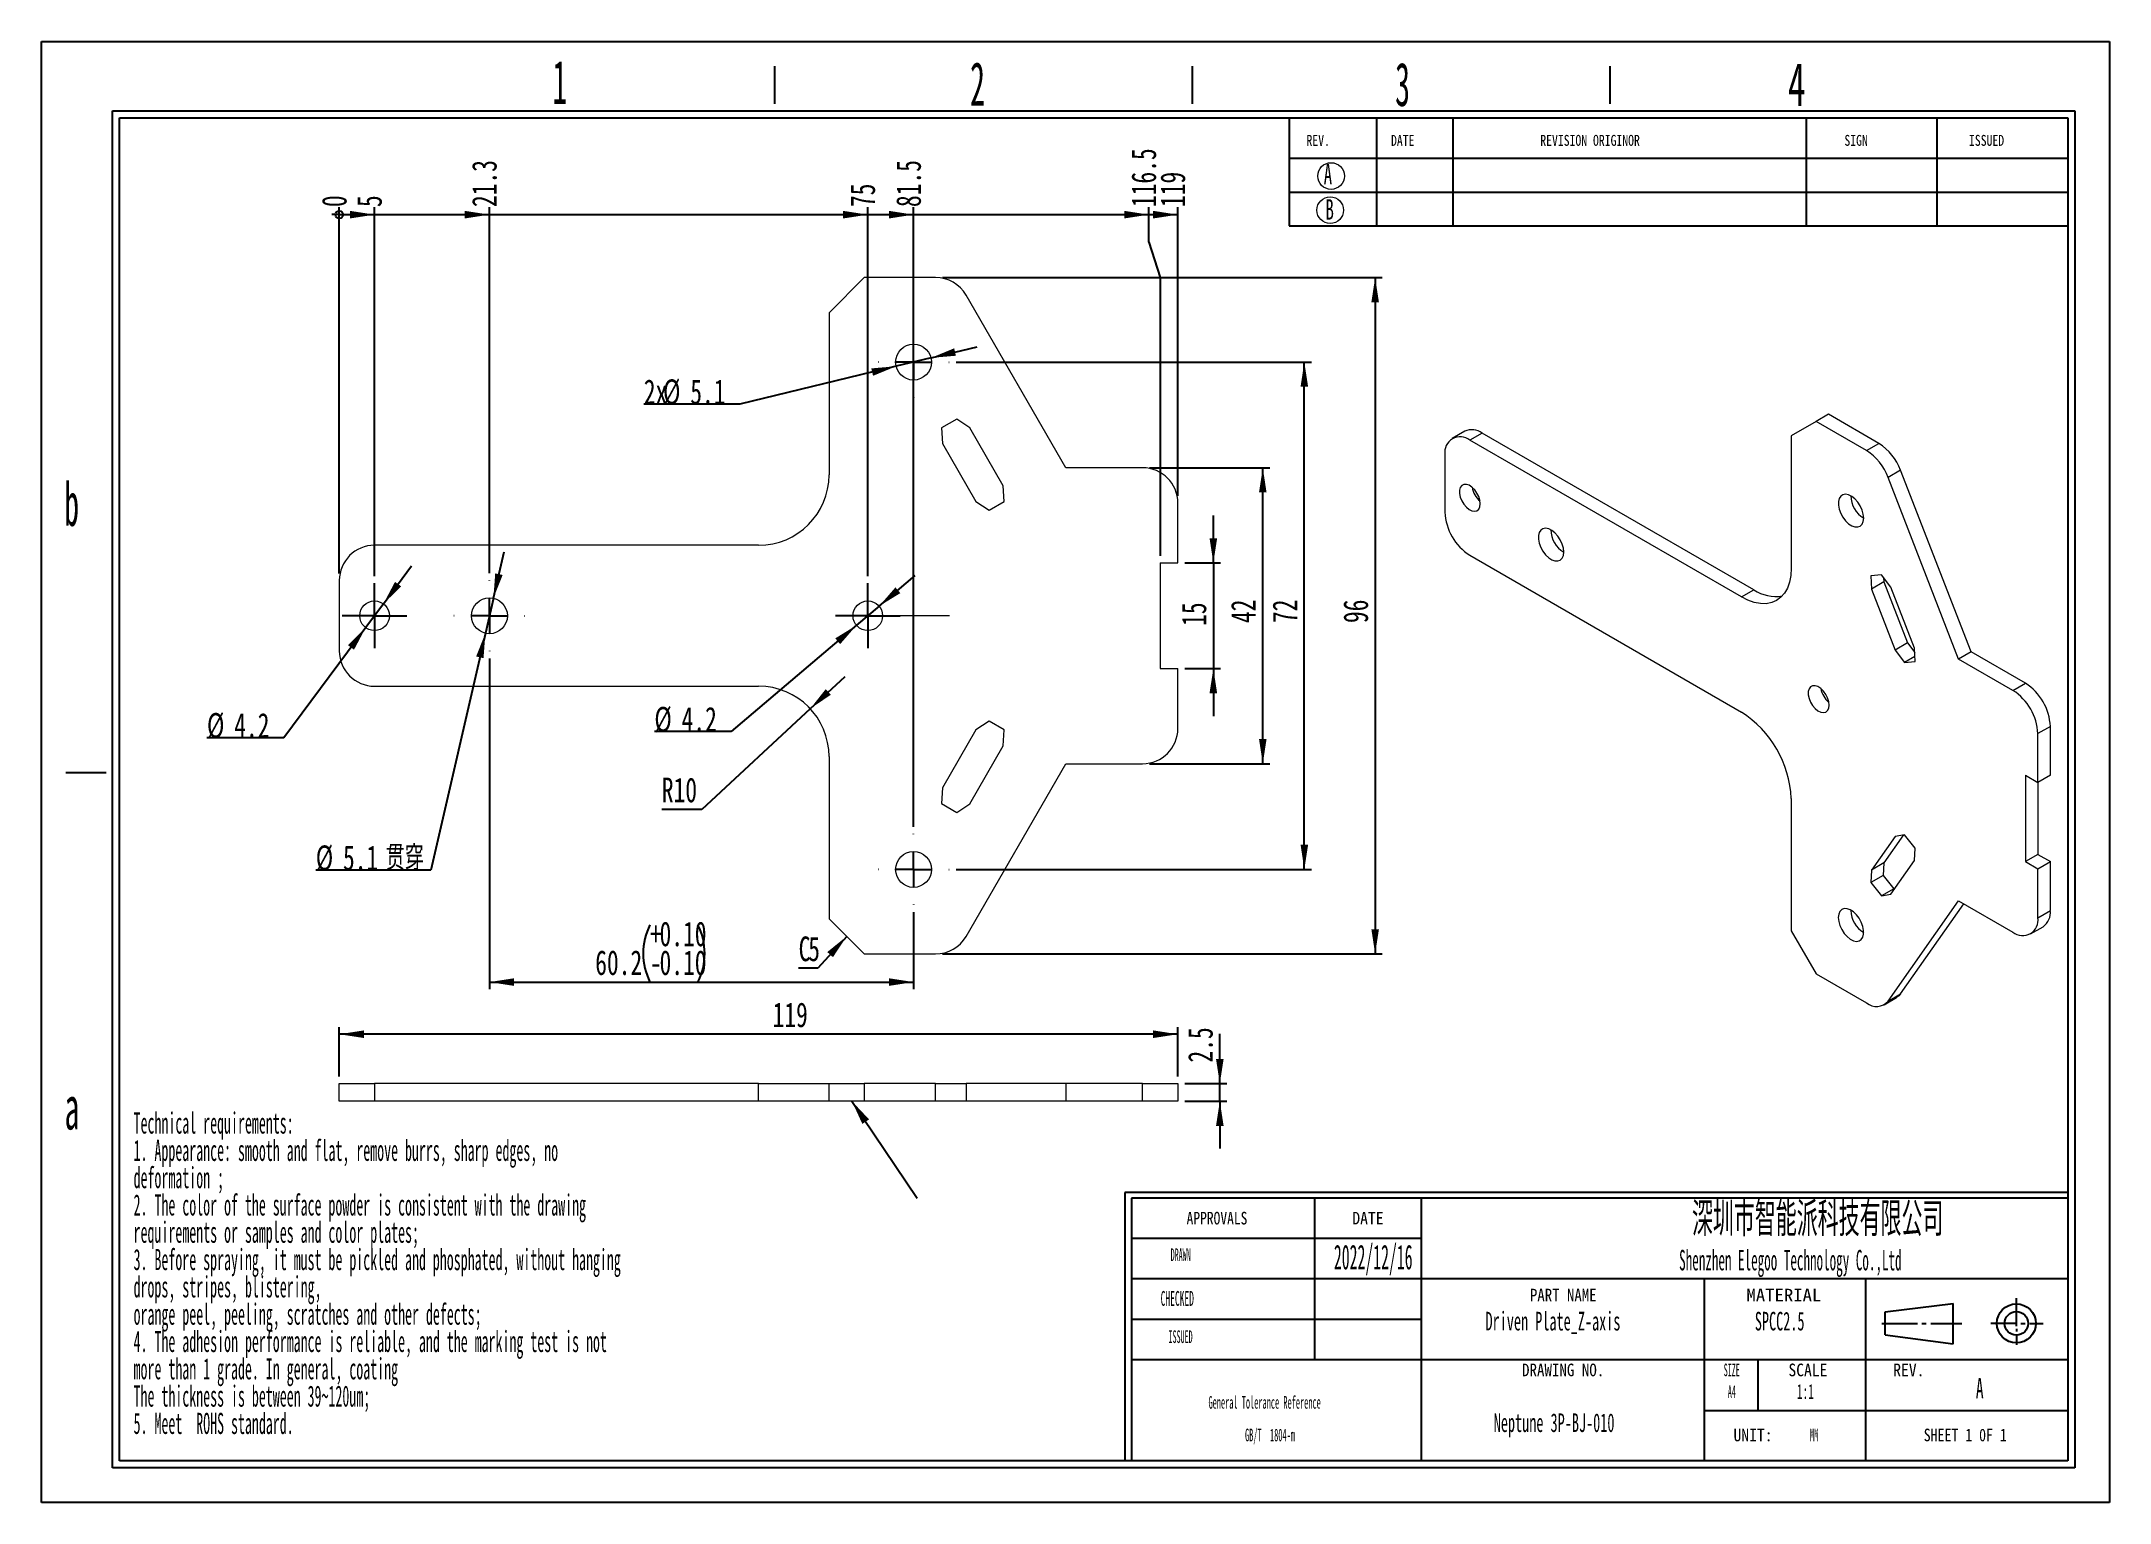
# Model space of a CAD drawing. Header units: millimetres. Extents: x 2 to 295, y 1 to 209.
import ezdxf

# ---------------------------------------------------------------- set-up
doc = ezdxf.new("R2010")
doc.units = ezdxf.units.MM
doc.linetypes.add('CENTERX2', pattern=[20.32, 12.7, -2.54, 2.54, -2.54])
doc.layers.add('SLD-0', color=179, linetype='Continuous')
doc.styles.add('SLDTEXTSTYLE0', font='TXT', dxfattribs={"width": 0.56})
doc.styles.add('SLDTEXTSTYLE1', font='TXT', dxfattribs={"width": 0.484})
doc.styles.add('SLDTEXTSTYLE10', font='TXT', dxfattribs={"width": 1.089})
doc.styles.add('SLDTEXTSTYLE11', font='TXT', dxfattribs={"width": 0.56, "bigfont": 'bigfont'})
doc.styles.add('SLDTEXTSTYLE12', font='TXT', dxfattribs={"width": 0.805625})
doc.styles.add('SLDTEXTSTYLE13', font='TXT', dxfattribs={"width": 0.7})
doc.styles.add('SLDTEXTSTYLE14', font='TXT', dxfattribs={"width": 0.7, "bigfont": 'bigfont'})
doc.styles.add('SLDTEXTSTYLE2', font='TXT', dxfattribs={"width": 0.40535})
doc.styles.add('SLDTEXTSTYLE3', font='TXT', dxfattribs={"width": 0.6})
doc.styles.add('SLDTEXTSTYLE4', font='TXT', dxfattribs={"width": 0.5025})
doc.styles.add('SLDTEXTSTYLE5', font='TXT', dxfattribs={"width": 0.9075})
doc.styles.add('SLDTEXTSTYLE6', font='TXT', dxfattribs={"width": 0.870455})
doc.styles.add('SLDTEXTSTYLE7', font='TXT', dxfattribs={"width": 0.7865})
doc.styles.add('SLDTEXTSTYLE8', font='TXT', dxfattribs={"width": 0.862222})
doc.styles.add('SLDTEXTSTYLE9', font='TXT', dxfattribs={"width": 0.469})
doc.dimstyles.new('SLDDIMSTYLE0', dxfattribs={"dimtxt": 3.5, "dimasz": 0.358974, "dimexe": 0, "dimexo": 0.0625, "dimgap": 0.875, "dimtad": 0, "dimtih": 1, "dimtoh": 1, "dimdec": 0, "dimrnd": 1e-09, "dimdsep": 46, "dimtxsty": 'SLDTEXTSTYLE9', "dimblk1": 'ORIGIN', "dimblk2": 'ORIGIN', "dimsah": 1, "dimcen": 0.09, "dimadec": 0, "dimazin": 2, "dimtfac": 1, "dimtdec": 0, "dimtofl": 0, "dimtmove": 0, "dimatfit": 3, "dimldrblk": 'ORIGIN', "dimfxl": 0, "dimfrac": 2, "dimtolj": 1, "dimtzin": 12, "dimarcsym": 0})
doc.dimstyles.new('SLDDIMSTYLE1', dxfattribs={"dimtxt": 3.5, "dimasz": 3.5, "dimexe": 0, "dimexo": 0.0625, "dimgap": 0.875, "dimtad": 0, "dimtih": 1, "dimtoh": 1, "dimrnd": 1e-09, "dimzin": 12, "dimdsep": 46, "dimtxsty": 'SLDTEXTSTYLE9', "dimsah": 1, "dimcen": 0.09, "dimadec": 0, "dimazin": 3, "dimtfac": 1, "dimtofl": 0, "dimtmove": 0, "dimatfit": 3, "dimfxl": 0, "dimfrac": 2, "dimtolj": 1, "dimtzin": 12, "dimarcsym": 0})
doc.dimstyles.new('SLDDIMSTYLE2', dxfattribs={"dimtxt": 3.5, "dimasz": 3.5, "dimexe": 0, "dimexo": 0.0625, "dimgap": 0.875, "dimtad": 2, "dimrnd": 1e-09, "dimzin": 12, "dimdsep": 46, "dimtxsty": 'SLDTEXTSTYLE9', "dimsah": 1, "dimcen": 0.09, "dimadec": 0, "dimazin": 3, "dimtfac": 1, "dimtofl": 0, "dimtmove": 0, "dimatfit": 3, "dimfxl": 0, "dimfrac": 2, "dimtolj": 1, "dimtzin": 12, "dimarcsym": 0})
doc.dimstyles.new('SLDDIMSTYLE3', dxfattribs={"dimtxt": 3.5, "dimasz": 3.5, "dimexe": 0, "dimexo": 0.0625, "dimgap": 0.875, "dimtad": 2, "dimrnd": 1e-09, "dimzin": 12, "dimdsep": 46, "dimtxsty": 'SLDTEXTSTYLE9', "dimsah": 1, "dimcen": 0.09, "dimadec": 0, "dimazin": 3, "dimtfac": 1, "dimtmove": 0, "dimatfit": 0, "dimfxl": 0, "dimfrac": 2, "dimtolj": 1, "dimtzin": 12, "dimarcsym": 0})
doc.dimstyles.new('SLDDIMSTYLE4', dxfattribs={"dimtxt": 3.5, "dimasz": 3.5, "dimexe": 0, "dimexo": 0.0625, "dimgap": 0.875, "dimtad": 2, "dimrnd": 1e-09, "dimzin": 12, "dimdsep": 46, "dimtxsty": 'SLDTEXTSTYLE9', "dimsah": 1, "dimcen": 0.09, "dimadec": 0, "dimazin": 3, "dimtol": 1, "dimtp": 0.1, "dimtm": 0.1, "dimtfac": 1, "dimtofl": 0, "dimtmove": 0, "dimatfit": 3, "dimfxl": 0, "dimfrac": 2, "dimtolj": 1, "dimtzin": 0, "dimarcsym": 0})
doc.dimstyles.new('SLDDIMSTYLE5', dxfattribs={"dimtxt": 3.5, "dimasz": 3.5, "dimexe": 0, "dimexo": 0.0625, "dimgap": 0.875, "dimtad": 0, "dimtih": 1, "dimtoh": 1, "dimrnd": 1e-09, "dimzin": 12, "dimdsep": 46, "dimtxsty": 'SLDTEXTSTYLE9', "dimsah": 1, "dimcen": 0, "dimadec": 0, "dimazin": 3, "dimtfac": 1, "dimtmove": 0, "dimatfit": 3, "dimfxl": 0, "dimfrac": 2, "dimtolj": 1, "dimtzin": 12, "dimarcsym": 0})
doc.dimstyles.new('SLDDIMSTYLE6', dxfattribs={"dimtxt": 3.5, "dimasz": 3.5, "dimexe": 0, "dimexo": 0.0625, "dimgap": 0.875, "dimtad": 0, "dimtih": 1, "dimtoh": 1, "dimrnd": 1e-09, "dimzin": 12, "dimdsep": 46, "dimtxsty": 'SLDTEXTSTYLE9', "dimsah": 1, "dimcen": 0, "dimadec": 0, "dimazin": 3, "dimtfac": 1, "dimtofl": 0, "dimtmove": 1, "dimatfit": 3, "dimfxl": 0, "dimfrac": 2, "dimtolj": 1, "dimtzin": 12, "dimarcsym": 0})
doc.dimstyles.new('SLDDIMSTYLE8', dxfattribs={"dimtxt": 0.18, "dimasz": 3.5, "dimexe": 0, "dimexo": 0.0625, "dimgap": 0, "dimtad": 0, "dimtih": 1, "dimtoh": 1, "dimdec": 0, "dimrnd": 1e-09, "dimzin": 0, "dimdsep": 46, "dimtxsty": 'Standard', "dimsah": 1, "dimcen": 0.09, "dimadec": 0, "dimazin": 0, "dimtfac": 3.5, "dimtdec": 0, "dimtofl": 0, "dimtmove": 0, "dimatfit": 3, "dimfxl": 0, "dimfrac": 2, "dimtolj": 1, "dimtzin": 0, "dimarcsym": 0})

# ---------------------------------------------------------------- blocks, each defined once
blk = doc.blocks.new('SW_NOTE_0')
at = {"layer": 'SLD-0', "color": 0, "char_height": 3, "attachment_point": 1, "style": 'SLDTEXTSTYLE1'}
for s, insert in [('Technical requirements:', (0, 3.87)), ('1. Appearance: smooth and flat, remove burrs, sharp edges, no', (0, -0.01)), ('deformation ;', (0, -3.88)), ('2. The color of the surface powder is consistent with the drawing', (0, -7.76)), ('requirements or samples and color plates;', (0, -11.63)), ('3. Before spraying, it must be pickled and phosphated, without hanging', (0, -15.51)), ('drops, stripes, blistering,', (0, -19.38)), ('orange peel, peeling, scratches and other defects;', (0, -23.26)), ('4. The adhesion performance is reliable, and the marking test is not', (0, -27.13)), ('more than 1 grade. In general, coating', (0, -31.01)), ('The thickness is between 39~120um;', (0, -34.88)), ('5. Meet  ROHS standard.', (0, -38.76))]:
    blk.add_mtext(s, dxfattribs=dict(at, insert=insert))
blk = doc.blocks.new('SW_NOTE_1')
at = {"layer": 'SLD-0', "color": 0, "char_height": 1.7927, "attachment_point": 2, "style": 'SLDTEXTSTYLE1'}
for s, insert in [('General Tolerance Reference', (12.75, 2.31)), ('GB/T  1804-m', (13.51, -2.32))]:
    blk.add_mtext(s, dxfattribs=dict(at, insert=insert))
blk = doc.blocks.new('_ORIGIN')
at = {"color": 0, "linetype": 'ByBlock', "lineweight": -2}
blk.add_line((0, 0), (-1, 0), dxfattribs=at)
blk.add_circle((0, 0), 0.5, dxfattribs=at)
blk = doc.blocks.new('_D')
at = {"layer": 'SLD-0'}
blk.add_line((43.87, 133.16), (43.87, 185.16), dxfattribs=at)
at = {"layer": 'SLD-0', "xscale": 1.076923076923077, "yscale": 1.076923076923077}
blk.add_blockref('_ORIGIN', (43.87, 184.08), dxfattribs=at)
at = {"layer": 'SLD-0', "insert": (41.4, 185.16), "char_height": 3.5, "attachment_point": 1, "rotation": 90, "style": 'SLDTEXTSTYLE13'}
blk.add_mtext('0', dxfattribs=at)
blk = doc.blocks.new('_D_1')
at = {"layer": 'SLD-0'}
for p, q in [((48.87, 132.76), (48.87, 185.16)), ((43.87, 184.08), (48.87, 184.08))]:
    blk.add_line(p, q, dxfattribs=at)
blk.add_solid([(48.87, 184.08), (45.37, 184.62), (45.37, 183.54)], dxfattribs=at)
at = {"layer": 'SLD-0', "insert": (46.4, 185.16), "char_height": 3.5, "attachment_point": 1, "rotation": 90, "style": 'SLDTEXTSTYLE13'}
blk.add_mtext('5', dxfattribs=at)
blk = doc.blocks.new('_D_2')
at = {"layer": 'SLD-0'}
for p, q in [((65.17, 133.21), (65.17, 185.16)), ((48.87, 184.08), (65.17, 184.08))]:
    blk.add_line(p, q, dxfattribs=at)
blk.add_solid([(65.17, 184.08), (61.67, 184.62), (61.67, 183.54)], dxfattribs=at)
at = {"layer": 'SLD-0', "insert": (62.7, 185.16), "char_height": 3.5, "attachment_point": 1, "rotation": 90, "style": 'SLDTEXTSTYLE13'}
blk.add_mtext('21.3', dxfattribs=at)
blk = doc.blocks.new('_D_3')
at = {"layer": 'SLD-0'}
for p, q in [((118.87, 132.76), (118.87, 185.16)), ((65.17, 184.08), (118.87, 184.08))]:
    blk.add_line(p, q, dxfattribs=at)
blk.add_solid([(118.87, 184.08), (115.37, 184.62), (115.37, 183.54)], dxfattribs=at)
at = {"layer": 'SLD-0', "insert": (116.4, 185.16), "char_height": 3.5, "attachment_point": 1, "rotation": 90, "style": 'SLDTEXTSTYLE13'}
blk.add_mtext('75', dxfattribs=at)
blk = doc.blocks.new('_D_4')
at = {"layer": 'SLD-0'}
for p, q in [((125.37, 97.21), (125.37, 185.16)), ((118.87, 184.08), (125.37, 184.08))]:
    blk.add_line(p, q, dxfattribs=at)
blk.add_solid([(125.37, 184.08), (121.87, 184.62), (121.87, 183.54)], dxfattribs=at)
at = {"layer": 'SLD-0', "insert": (122.9, 185.16), "char_height": 3.5, "attachment_point": 1, "rotation": 90, "style": 'SLDTEXTSTYLE13'}
blk.add_mtext('81.5', dxfattribs=at)
blk = doc.blocks.new('_D_5')
at = {"layer": 'SLD-0'}
for p, q in [((158.76, 180.16), (158.76, 185.16)), ((125.37, 184.08), (158.76, 184.08)), ((158.76, 180.16), (160.37, 175.16)), ((160.37, 175.16), (160.37, 135.66))]:
    blk.add_line(p, q, dxfattribs=at)
blk.add_solid([(158.76, 184.08), (155.26, 184.62), (155.26, 183.54)], dxfattribs=at)
at = {"layer": 'SLD-0', "insert": (156.28, 185.16), "char_height": 3.5, "attachment_point": 1, "rotation": 90, "style": 'SLDTEXTSTYLE13'}
blk.add_mtext('116.5', dxfattribs=at)
blk = doc.blocks.new('_D_6')
at = {"layer": 'SLD-0'}
for p, q in [((162.87, 144.16), (162.87, 185.16)), ((158.76, 184.08), (162.87, 184.08))]:
    blk.add_line(p, q, dxfattribs=at)
blk.add_solid([(162.87, 184.08), (159.37, 184.62), (159.37, 183.54)], dxfattribs=at)
at = {"layer": 'SLD-0', "insert": (160.4, 185.16), "char_height": 3.5, "attachment_point": 1, "rotation": 90, "style": 'SLDTEXTSTYLE13'}
blk.add_mtext('119', dxfattribs=at)
blk = doc.blocks.new('_D_7')
at = {"layer": 'SLD-0'}
for p, q in [((129.49, 175.16), (191.87, 175.16)), ((190.87, 175.16), (190.87, 79.16)), ((129.49, 79.16), (191.87, 79.16))]:
    blk.add_line(p, q, dxfattribs=at)
for points in [[(190.87, 175.16), (190.34, 171.66), (191.41, 171.66)], [(190.87, 79.16), (191.41, 82.66), (190.34, 82.66)]]:
    blk.add_solid(points, dxfattribs=at)
at = {"layer": 'SLD-0', "insert": (186.36, 126.12), "char_height": 3.5, "attachment_point": 1, "rotation": 90, "style": 'SLDTEXTSTYLE13'}
blk.add_mtext('96', dxfattribs=at)
blk = doc.blocks.new('_D_8')
at = {"layer": 'SLD-0'}
for p, q in [((131.42, 163.16), (181.82, 163.16)), ((180.82, 91.16), (180.82, 163.16)), ((131.42, 91.16), (181.82, 91.16))]:
    blk.add_line(p, q, dxfattribs=at)
for points in [[(180.82, 163.16), (180.29, 159.66), (181.36, 159.66)], [(180.82, 91.16), (181.36, 94.66), (180.29, 94.66)]]:
    blk.add_solid(points, dxfattribs=at)
at = {"layer": 'SLD-0', "insert": (176.31, 126.12), "char_height": 3.5, "attachment_point": 1, "rotation": 90, "style": 'SLDTEXTSTYLE13'}
blk.add_mtext('72', dxfattribs=at)
blk = doc.blocks.new('_D_9')
at = {"layer": 'SLD-0'}
for p, q in [((167.91, 134.66), (167.91, 141.39)), ((163.87, 134.66), (168.91, 134.66)), ((167.91, 134.66), (167.91, 119.66)), ((163.87, 119.66), (168.91, 119.66)), ((167.91, 119.66), (167.91, 112.93))]:
    blk.add_line(p, q, dxfattribs=at)
for points in [[(167.91, 134.66), (168.45, 138.16), (167.37, 138.16)], [(167.91, 119.66), (167.37, 116.16), (168.45, 116.16)]]:
    blk.add_solid(points, dxfattribs=at)
at = {"layer": 'SLD-0', "insert": (163.4, 125.72), "char_height": 3.5, "attachment_point": 1, "rotation": 90, "style": 'SLDTEXTSTYLE13'}
blk.add_mtext('15', dxfattribs=at)
blk = doc.blocks.new('_D_10')
at = {"layer": 'SLD-0'}
for p, q in [((65.17, 121.11), (65.17, 74.17)), ((125.37, 85.11), (125.37, 74.17)), ((65.17, 75.17), (125.37, 75.17))]:
    blk.add_line(p, q, dxfattribs=at)
for centre, start, end in [((96.11, 79.24), 153.4349, 206.5651), ((86.62, 79.24), 333.4349, 26.5651)]:
    blk.add_arc(centre, 9.11, start, end, dxfattribs=at)
for points in [[(65.17, 75.17), (68.67, 74.63), (68.67, 75.71)], [(125.37, 75.17), (121.87, 75.71), (121.87, 74.63)]]:
    blk.add_solid(points, dxfattribs=at)
at = {"layer": 'SLD-0', "char_height": 3.5, "attachment_point": 1, "style": 'SLDTEXTSTYLE13'}
for s, insert in [('+', (87.96, 83.76)), ('0.10', (89.32, 83.76)), ('60.2', (80.19, 79.68)), ('0.10', (89.32, 79.68)), ('-', (87.96, 79.68))]:
    blk.add_mtext(s, dxfattribs=dict(at, insert=insert))
blk = doc.blocks.new('_D_11')
at = {"layer": 'SLD-0'}
for p, q in [((127.85, 163.76), (134.39, 165.34)), ((122.9, 162.56), (100.71, 157.19)), ((127.85, 163.76), (122.9, 162.56)), ((100.71, 157.19), (87.09, 157.19))]:
    blk.add_line(p, q, dxfattribs=at)
for points in [[(127.85, 163.76), (131.38, 164.06), (131.13, 165.11)], [(122.9, 162.56), (119.37, 162.26), (119.62, 161.21)]]:
    blk.add_solid(points, dxfattribs=at)
at = {"layer": 'SLD-0', "char_height": 3.5, "attachment_point": 1, "style": 'SLDTEXTSTYLE13'}
for s, insert in [('2x', (87.09, 160.7)), ('%%c', (89.81, 160.7)), ('5.1', (93.68, 160.7))]:
    blk.add_mtext(s, dxfattribs=dict(at, insert=insert))
blk = doc.blocks.new('_D_12')
at = {"layer": 'SLD-0'}
for p, q in [((120.48, 128.52), (125.61, 132.87)), ((120.48, 128.52), (117.27, 125.8)), ((117.27, 125.8), (99.48, 110.71)), ((99.48, 110.71), (88.58, 110.71))]:
    blk.add_line(p, q, dxfattribs=at)
for points in [[(120.48, 128.52), (123.49, 130.37), (122.8, 131.19)], [(117.27, 125.8), (114.26, 123.95), (114.95, 123.13)]]:
    blk.add_solid(points, dxfattribs=at)
at = {"layer": 'SLD-0', "char_height": 3.5, "attachment_point": 1, "style": 'SLDTEXTSTYLE13'}
for s, insert in [('%%c', (88.58, 114.22)), ('4.2', (92.45, 114.22))]:
    blk.add_mtext(s, dxfattribs=dict(at, insert=insert))
blk = doc.blocks.new('_D_13')
at = {"layer": 'SLD-0'}
for p, q in [((65.74, 129.65), (67.25, 136.21)), ((65.74, 129.65), (64.6, 124.67)), ((64.6, 124.67), (56.88, 91.05)), ((56.88, 91.05), (40.53, 91.05))]:
    blk.add_line(p, q, dxfattribs=at)
for points in [[(65.74, 129.65), (67.05, 132.94), (66, 133.18)], [(64.6, 124.67), (63.29, 121.38), (64.34, 121.14)]]:
    blk.add_solid(points, dxfattribs=at)
at = {"layer": 'SLD-0', "char_height": 3.5, "attachment_point": 1}
for s, insert, style in [('%%c', (40.53, 94.56), 'SLDTEXTSTYLE13'), ('5.1', (44.4, 94.56), 'SLDTEXTSTYLE13'), ('贯\\M+190FA', (50.46, 94.56), 'SLDTEXTSTYLE14')]:
    blk.add_mtext(s, dxfattribs=dict(at, insert=insert, style=style))
blk = doc.blocks.new('_D_14')
at = {"layer": 'SLD-0'}
for p, q in [((50.13, 128.85), (54.14, 134.25)), ((50.13, 128.85), (47.62, 125.47)), ((47.62, 125.47), (36, 109.84)), ((36, 109.84), (25.09, 109.84))]:
    blk.add_line(p, q, dxfattribs=at)
for points in [[(50.13, 128.85), (52.65, 131.33), (51.78, 131.97)], [(47.62, 125.47), (45.1, 122.99), (45.96, 122.34)]]:
    blk.add_solid(points, dxfattribs=at)
at = {"layer": 'SLD-0', "char_height": 3.5, "attachment_point": 1, "style": 'SLDTEXTSTYLE13'}
for s, insert in [('%%c', (25.09, 113.35)), ('4.2', (28.96, 113.35))]:
    blk.add_mtext(s, dxfattribs=dict(at, insert=insert))
blk = doc.blocks.new('SW_CHAMFER_DIMENSION_0')
at = {"layer": 'SLD-0', "color": 0}
for p, q in [((6.82, 4.53), (2.72, 0)), ((2.72, 0), (0, 0))]:
    blk.add_line(p, q, dxfattribs=at)
blk.add_solid([(6.82, 4.53), (4.07, 2.3), (4.87, 1.57)], dxfattribs=at)
at = {"layer": 'SLD-0', "color": 0, "char_height": 3.5, "attachment_point": 1, "style": 'SLDTEXTSTYLE13'}
for s, insert in [('C', (0, 4.51)), ('5', (1.36, 4.51))]:
    blk.add_mtext(s, dxfattribs=dict(at, insert=insert))
blk = doc.blocks.new('_D_15')
at = {"layer": 'SLD-0'}
for p, q in [((110.7, 113.96), (115.64, 118.54)), ((110.7, 113.96), (95.32, 99.68)), ((95.32, 99.68), (89.64, 99.68))]:
    blk.add_line(p, q, dxfattribs=at)
blk.add_solid([(110.7, 113.96), (113.63, 115.95), (112.9, 116.74)], dxfattribs=at)
at = {"layer": 'SLD-0', "insert": (89.64, 104.19), "char_height": 3.5, "attachment_point": 1, "style": 'SLDTEXTSTYLE13'}
blk.add_mtext('R10', dxfattribs=at)
blk = doc.blocks.new('_D_16')
at = {"layer": 'SLD-0'}
for p, q in [((158.87, 148.16), (175.93, 148.16)), ((174.93, 106.16), (174.93, 148.16)), ((158.87, 106.16), (175.93, 106.16))]:
    blk.add_line(p, q, dxfattribs=at)
for points in [[(174.93, 148.16), (174.39, 144.66), (175.46, 144.66)], [(174.93, 106.16), (175.46, 109.66), (174.39, 109.66)]]:
    blk.add_solid(points, dxfattribs=at)
at = {"layer": 'SLD-0', "insert": (170.41, 126.12), "char_height": 3.5, "attachment_point": 1, "rotation": 90, "style": 'SLDTEXTSTYLE13'}
blk.add_mtext('42', dxfattribs=at)
blk = doc.blocks.new('SW_CENTERMARKSYMBOL_0')
at = {"layer": 'SLD-0', "color": 0}
for p, q in [((0, 5), (0, 5.05)), ((-5, 0), (-5.05, 0)), ((0, 0), (-2.5, 0)), ((0, 0), (0, 2.5)), ((0, 0), (0, -2.5)), ((0, 0), (2.5, 0)), ((5, 0), (5.05, 0)), ((0, -5), (0, -5.05))]:
    blk.add_line(p, q, dxfattribs=at)
blk = doc.blocks.new('SW_CENTERMARKSYMBOL_1')
at = {"layer": 'SLD-0', "color": 0}
for p, q in [((0, 5), (0, 5.05)), ((-5, 0), (-5.05, 0)), ((0, 0), (-2.5, 0)), ((0, 0), (0, 2.5)), ((0, 0), (0, -2.5)), ((0, 0), (2.5, 0)), ((5, 0), (5.05, 0)), ((0, -5), (0, -5.05))]:
    blk.add_line(p, q, dxfattribs=at)
blk = doc.blocks.new('SW_CENTERMARKSYMBOL_2')
at = {"layer": 'SLD-0', "color": 0}
for p, q in [((0, 5), (0, 5.05)), ((-5, 0), (-5.05, 0)), ((0, 0), (-2.5, 0)), ((0, 0), (0, 2.5)), ((0, 0), (0, -2.5)), ((0, 0), (2.5, 0)), ((5, 0), (5.05, 0)), ((0, -5), (0, -5.05))]:
    blk.add_line(p, q, dxfattribs=at)
blk = doc.blocks.new('SW_CENTERMARKSYMBOL_3')
at = {"layer": 'SLD-0', "color": 0}
for p, q in [((0, 2.5), (0, 4.6)), ((-2.5, 0), (-4.6, 0)), ((0, 0), (-2.5, 0)), ((0, 0), (0, 2.5)), ((0, 0), (0, -2.5)), ((0, 0), (2.5, 0)), ((2.5, 0), (4.6, 0)), ((0, -2.5), (0, -4.6))]:
    blk.add_line(p, q, dxfattribs=at)
blk = doc.blocks.new('SW_CENTERMARKSYMBOL_4')
at = {"layer": 'SLD-0', "color": 0}
for p, q in [((0, 2.5), (0, 4.6)), ((-2.5, 0), (-4.6, 0)), ((0, 0), (-2.5, 0)), ((0, 0), (0, 2.5)), ((0, 0), (0, -2.5)), ((0, 0), (2.5, 0)), ((2.5, 0), (4.6, 0)), ((0, -2.5), (0, -4.6))]:
    blk.add_line(p, q, dxfattribs=at)
blk = doc.blocks.new('_D_17')
at = {"layer": 'SLD-0'}
for p, q in [((168.83, 60.76), (168.83, 67.84)), ((163.87, 60.76), (169.83, 60.76)), ((168.83, 58.26), (168.83, 60.76)), ((163.87, 58.26), (169.83, 58.26)), ((168.83, 58.26), (168.83, 51.53))]:
    blk.add_line(p, q, dxfattribs=at)
for points in [[(168.83, 60.76), (169.37, 64.26), (168.29, 64.26)], [(168.83, 58.26), (168.29, 54.76), (169.37, 54.76)]]:
    blk.add_solid(points, dxfattribs=at)
at = {"layer": 'SLD-0', "insert": (164.32, 63.75), "char_height": 3.5, "attachment_point": 1, "rotation": 90, "style": 'SLDTEXTSTYLE13'}
blk.add_mtext('2.5', dxfattribs=at)
blk = doc.blocks.new('_D_18')
at = {"layer": 'SLD-0'}
for p, q in [((43.87, 61.76), (43.87, 68.77)), ((162.87, 67.77), (43.87, 67.77)), ((162.87, 61.76), (162.87, 68.77))]:
    blk.add_line(p, q, dxfattribs=at)
for points in [[(43.87, 67.77), (47.37, 67.23), (47.37, 68.31)], [(162.87, 67.77), (159.37, 68.31), (159.37, 67.23)]]:
    blk.add_solid(points, dxfattribs=at)
at = {"layer": 'SLD-0', "insert": (105.36, 72.28), "char_height": 3.5, "attachment_point": 1, "style": 'SLDTEXTSTYLE13'}
blk.add_mtext('119', dxfattribs=at)

msp = doc.modelspace()

# ---------------------------------------------------------------- linework, layer by layer
at = {"color": 7, "linetype": 'Continuous', "lineweight": 15}
for p, q in [((118.374, 175.16), (113.374, 170.16)), ((128.487, 175.16), (118.374, 175.16)), ((146.962, 148.16), (132.817, 172.66)), ((113.374, 170.16), (113.374, 147.16)), ((255.224, 155.746), (253.457, 154.726)), ((262.376, 151.618), (255.224, 155.746)), ((131.491, 155.065), (129.326, 153.815)), ((129.326, 153.815), (129.46, 151.583)), ((133.357, 153.833), (131.491, 155.065)), ((138.107, 145.605), (133.357, 153.833)), ((203.581, 153.336), (201.813, 152.315)), ((206.081, 153.088), (204.313, 152.067)), ((244.618, 130.841), (206.081, 153.088)), ((253.457, 154.726), (249.921, 152.684)), ((249.921, 152.684), (249.921, 133.904)), ((260.608, 150.598), (253.457, 154.726)), ((129.46, 151.583), (134.21, 143.355)), ((200.777, 150.026), (200.777, 141.86)), ((242.85, 129.82), (204.313, 152.067)), ((260.608, 150.598), (262.376, 151.618)), ((157.874, 148.16), (146.962, 148.16)), ((265.438, 147.809), (263.67, 146.789)), ((273.672, 121.009), (263.67, 146.789)), ((275.44, 122.03), (265.438, 147.809)), ((138.241, 143.373), (138.107, 145.605)), ((134.21, 143.355), (136.076, 142.123)), ((136.076, 142.123), (138.241, 143.373)), ((162.874, 134.66), (162.874, 143.16)), ((103.374, 137.16), (48.874, 137.16)), ((204.313, 135.737), (242.85, 113.49)), ((43.874, 132.16), (43.874, 122.16)), ((160.374, 134.66), (162.874, 134.66)), ((160.374, 134.66), (160.374, 119.66)), ((262.732, 132.963), (261.201, 132.826)), ((261.201, 132.826), (261.296, 130.949)), ((264.051, 131.195), (262.732, 132.963)), ((263.034, 132.558), (263.064, 131.969)), ((242.85, 129.82), (244.618, 130.841)), ((263.064, 131.969), (261.296, 130.949)), ((261.296, 130.949), (264.655, 122.292)), ((263.064, 131.969), (266.422, 123.312)), ((267.41, 122.538), (264.051, 131.195)), ((266.422, 123.312), (264.655, 122.292)), ((266.422, 123.312), (267.44, 121.949)), ((264.655, 122.292), (265.974, 120.524)), ((267.468, 121.387), (265.974, 120.524)), ((265.974, 120.524), (267.505, 120.661)), ((267.505, 120.661), (267.41, 122.538)), ((275.44, 122.03), (273.672, 121.009)), ((281.387, 116.555), (273.672, 121.009)), ((283.155, 117.576), (275.44, 122.03)), ((160.374, 119.66), (162.874, 119.66)), ((162.874, 111.16), (162.874, 119.66)), ((281.387, 116.555), (283.155, 117.576)), ((48.874, 117.16), (103.374, 117.16)), ((136.076, 112.196), (134.21, 110.964)), ((138.241, 110.946), (136.076, 112.196)), ((134.21, 110.964), (129.46, 102.737)), ((133.357, 100.487), (138.107, 108.714)), ((138.107, 108.714), (138.241, 110.946)), ((286.691, 111.452), (284.923, 110.431)), ((284.923, 103.491), (284.923, 110.431)), ((286.691, 104.511), (286.691, 111.452)), ((113.374, 107.16), (113.374, 84.16)), ((132.817, 81.66), (146.962, 106.16)), ((146.962, 106.16), (157.874, 106.16)), ((129.46, 102.737), (129.326, 100.505)), ((283.155, 104.511), (284.923, 103.491)), ((283.155, 104.511), (283.155, 92.263)), ((286.691, 104.511), (284.923, 103.491)), ((284.923, 103.491), (284.923, 93.284)), ((129.326, 100.505), (131.491, 99.255)), ((131.491, 99.255), (133.357, 100.487)), ((249.921, 101.242), (249.921, 82.462)), ((264.655, 95.843), (261.296, 91.064)), ((265.862, 96.067), (263.064, 92.085)), ((265.974, 96.088), (264.655, 95.843)), ((267.505, 94.183), (265.974, 96.088)), ((267.41, 92.415), (267.505, 94.183)), ((261.296, 91.064), (261.201, 89.296)), ((263.064, 92.085), (261.296, 91.064)), ((263.064, 92.085), (262.969, 90.317)), ((264.051, 87.636), (267.41, 92.415)), ((284.923, 93.284), (283.155, 92.263)), ((283.155, 92.263), (284.923, 91.243)), ((284.923, 93.284), (286.691, 92.263)), ((284.923, 91.243), (286.691, 92.263)), ((284.923, 84.302), (284.923, 91.243)), ((286.691, 85.323), (286.691, 92.263)), ((262.969, 90.317), (261.201, 89.296)), ((261.201, 89.296), (262.732, 87.392)), ((264.5, 88.413), (262.732, 87.392)), ((262.969, 90.317), (264.5, 88.413)), ((264.5, 88.413), (264.612, 88.433)), ((262.732, 87.392), (264.051, 87.636)), ((263.67, 72.483), (273.672, 86.715)), ((265.438, 73.504), (274.419, 86.283)), ((273.672, 86.715), (281.387, 82.26)), ((284.923, 84.302), (286.691, 85.323)), ((113.374, 84.16), (118.374, 79.16)), ((249.921, 82.462), (253.457, 76.338)), ((283.887, 82.013), (285.655, 83.033)), ((118.374, 79.16), (128.487, 79.16)), ((253.457, 76.338), (260.608, 72.21)), ((263.67, 72.483), (265.438, 73.504)), ((263.108, 71.962), (264.875, 72.983)), ((43.874, 58.262), (43.874, 60.762)), ((43.874, 60.762), (48.874, 60.762)), ((48.874, 60.762), (48.874, 58.262)), ((103.374, 60.762), (48.874, 60.762)), ((103.374, 58.262), (103.374, 60.762)), ((103.374, 60.762), (113.374, 60.762)), ((113.374, 58.262), (113.374, 60.762)), ((113.374, 60.762), (118.374, 60.762)), ((118.374, 60.762), (118.374, 58.262)), ((128.487, 60.762), (118.374, 60.762)), ((128.487, 58.262), (128.487, 60.762)), ((128.487, 60.762), (132.817, 60.762)), ((132.817, 60.762), (132.817, 58.262)), ((146.962, 60.762), (132.817, 60.762)), ((146.962, 60.762), (146.962, 58.262)), ((157.874, 60.762), (146.962, 60.762)), ((157.874, 58.262), (157.874, 60.762)), ((157.874, 60.762), (162.874, 60.762)), ((162.874, 60.762), (162.874, 58.262)), ((48.874, 58.262), (43.874, 58.262)), ((103.374, 58.262), (48.874, 58.262)), ((113.374, 58.262), (103.374, 58.262)), ((118.374, 58.262), (113.374, 58.262)), ((128.487, 58.262), (118.374, 58.262)), ((132.817, 58.262), (128.487, 58.262)), ((146.962, 58.262), (132.817, 58.262)), ((157.874, 58.262), (146.962, 58.262)), ((162.874, 58.262), (157.874, 58.262))]:
    msp.add_line(p, q, dxfattribs=at)
at = {"color": 7, "linetype": 'Continuous', "lineweight": 15, "flags": 128}
for points in [[(205.798, 143.045), (205.743, 143.539), (205.582, 144.061), (205.326, 144.57), (204.996, 145.03), (204.615, 145.407), (204.211, 145.671), (203.816, 145.805), (203.456, 145.797), (203.161, 145.649), (202.951, 145.371), (202.842, 144.985), (202.842, 144.518), (202.951, 144.005), (203.161, 143.485), (203.456, 142.996), (203.816, 142.573), (204.211, 142.25), (204.615, 142.049), (204.996, 141.985), (205.326, 142.064), (205.582, 142.279), (205.743, 142.614), (205.798, 143.045)], [(260.21, 141.029), (260.153, 141.58), (259.987, 142.161), (259.721, 142.736), (259.373, 143.27), (258.964, 143.729), (258.52, 144.083), (258.069, 144.31), (257.639, 144.397), (257.257, 144.338), (256.948, 144.136), (256.73, 143.804), (256.618, 143.364), (256.618, 142.842), (256.73, 142.271), (256.948, 141.688), (257.257, 141.129), (257.639, 140.629), (258.069, 140.22), (258.52, 139.926), (258.964, 139.768), (259.373, 139.754), (259.721, 139.886), (259.987, 140.155), (260.153, 140.544), (260.21, 141.029)], [(217.642, 136.207), (217.585, 136.758), (217.419, 137.339), (217.153, 137.915), (216.805, 138.449), (216.396, 138.907), (215.952, 139.261), (215.501, 139.489), (215.071, 139.576), (214.689, 139.516), (214.38, 139.314), (214.162, 138.983), (214.05, 138.542), (214.05, 138.02), (214.162, 137.45), (214.38, 136.867), (214.689, 136.307), (215.071, 135.808), (215.501, 135.398), (215.952, 135.105), (216.396, 134.946), (216.805, 134.933), (217.153, 135.064), (217.419, 135.333), (217.585, 135.722), (217.642, 136.207)], [(249.921, 133.904), (249.861, 132.873), (249.68, 131.929), (249.383, 131.09), (248.974, 130.368), (248.46, 129.776), (247.85, 129.325), (247.155, 129.023), (246.386, 128.873), (245.556, 128.88), (244.68, 129.042), (243.773, 129.357), (242.85, 129.82)], [(255.295, 114.471), (255.24, 114.965), (255.079, 115.486), (254.824, 115.996), (254.493, 116.456), (254.112, 116.832), (253.709, 117.097), (253.313, 117.231), (252.954, 117.223), (252.658, 117.075), (252.448, 116.797), (252.339, 116.411), (252.339, 115.944), (252.448, 115.431), (252.658, 114.911), (252.954, 114.421), (253.313, 113.999), (253.709, 113.676), (254.112, 113.474), (254.493, 113.411), (254.824, 113.489), (255.079, 113.704), (255.24, 114.04), (255.295, 114.471)], [(256.603, 84.32), (256.66, 83.769), (256.826, 83.188), (257.092, 82.612), (257.44, 82.079), (257.849, 81.62), (258.293, 81.266), (258.744, 81.039), (259.174, 80.952), (259.556, 81.011), (259.865, 81.213), (260.083, 81.545), (260.195, 81.985), (260.195, 82.507), (260.083, 83.078), (259.865, 83.661), (259.556, 84.22), (259.174, 84.72), (258.744, 85.129), (258.293, 85.422), (257.849, 85.581), (257.44, 85.595), (257.092, 85.463), (256.826, 85.194), (256.66, 84.805), (256.603, 84.32)], [(265.438, 73.504), (265.181, 73.208), (264.876, 72.983), (264.875, 72.983)]]:
    msp.add_lwpolyline(points, dxfattribs=at)
at = {"color": 7, "linetype": 'Continuous', "lineweight": 15}
for centre, radius in [((125.374, 163.16), 2.55), ((48.874, 127.16), 2.1), ((65.174, 127.16), 2.55), ((118.874, 127.16), 2.1), ((125.374, 91.16), 2.55)]:
    msp.add_circle(centre, radius, dxfattribs=at)
for centre, radius, start, end in [((128.487, 170.16), 5, 30, 90), ((204.616, 151.044), 2.515, 54.38242, 114.30712), ((202.933, 150.375), 2.184, 50.79671, 189.21404), ((256.469, 144.135), 7.674, 20.22711, 57.36203), ((258.237, 145.156), 7.674, 20.22711, 57.36203), ((103.374, 147.16), 10, 270, 0), ((157.874, 143.16), 5, 0, 90), ((207.951, 146.002), 3.376, 190.37461, 229.62002), ((262.223, 144.273), 3.852, 181.50193, 238.49269), ((208.453, 142.21), 7.684, 182.60548, 237.39452), ((219.655, 139.451), 3.852, 181.50193, 238.49269), ((48.874, 132.16), 5, 90, 180), ((247.734, 135.504), 5.609, 236.25168, 279.4531), ((48.874, 122.16), 5, 180, 270), ((279.015, 111.103), 7.684, 2.60548, 57.39452), ((103.374, 107.16), 10, 0, 90), ((257.448, 117.428), 3.376, 190.37461, 229.62002), ((277.247, 110.082), 7.684, 2.60548, 57.39452), ((234.569, 100.543), 15.368, 2.60548, 57.39452), ((157.874, 111.16), 5, 270, 0), ((262.205, 85.474), 3.836, 181.99126, 238.65111), ((284.312, 85.02), 2.398, 304.05635, 7.25583), ((282.768, 83.953), 2.184, 230.79671, 9.21404), ((128.487, 84.16), 5, 270, 330), ((261.999, 73.912), 2.198, 230.75183, 319.4672)]:
    msp.add_arc(centre, radius, start, end, dxfattribs=at)
at = {"layer": 'SLD-0'}
for p, q in [((1.591, 208.674), (295.107, 208.674)), ((1.591, 1.294), (1.591, 208.674)), ((295.107, 208.674), (295.107, 1.294)), ((12.675, 7.219), (12.675, 197.811)), ((12.675, 197.811), (289.181, 197.811)), ((252.017, 197.811), (252.017, 182.514)), ((270.599, 197.811), (270.599, 182.514)), ((289.181, 197.811), (289.181, 7.219)), ((289.181, 7.219), (12.675, 7.219)), ((295.107, 1.294), (1.591, 1.294))]:
    msp.add_line(p, q, dxfattribs=at)
at = {"layer": 'SLD-0', "color": 6, "linetype": 'Continuous'}
for p, q in [((105.701, 199.786), (105.701, 205.169)), ((164.952, 199.786), (164.952, 205.169)), ((224.204, 199.786), (224.204, 205.169)), ((11.687, 6.231), (11.687, 198.799)), ((11.687, 198.799), (290.169, 198.799)), ((290.169, 198.799), (290.169, 6.231)), ((10.805, 104.853), (5.068, 104.853)), ((290.169, 6.231), (11.687, 6.231))]:
    msp.add_line(p, q, dxfattribs=at)
at = {"layer": 'SLD-0', "color": 179, "linetype": 'Continuous'}
for p, q in [((178.659, 197.811), (178.659, 182.514)), ((191.05, 197.811), (191.05, 182.514)), ((201.886, 197.811), (201.886, 182.514)), ((178.659, 192.074), (289.181, 192.074)), ((178.659, 187.294), (289.181, 187.294)), ((178.659, 182.514), (289.181, 182.514)), ((289.181, 45.329), (155.33, 45.329)), ((155.33, 45.329), (155.33, 7.219)), ((289.181, 44.506), (156.286, 44.506)), ((156.286, 44.506), (156.286, 7.219)), ((182.281, 44.506), (182.281, 21.56)), ((197.398, 44.506), (197.398, 7.219)), ((197.398, 38.77), (156.286, 38.77)), ((289.181, 33.033), (156.286, 33.033)), ((237.553, 33.033), (237.553, 7.219)), ((260.499, 7.219), (260.499, 33.033)), ((263.255, 28.354), (272.888, 29.538)), ((272.888, 23.846), (272.888, 29.538)), ((281.869, 26.35), (281.869, 30.316)), ((197.398, 27.297), (156.286, 27.297)), ((262.786, 26.733), (267.83, 26.733)), ((263.255, 25.106), (263.255, 28.354)), ((268.461, 26.733), (269.091, 26.733)), ((269.722, 26.733), (274.136, 26.733)), ((281.869, 26.733), (278.268, 26.733)), ((282.5, 26.733), (283.13, 26.733)), ((283.761, 26.733), (285.653, 26.733)), ((263.255, 25.106), (272.888, 23.846)), ((281.869, 25.966), (281.869, 25.583)), ((281.869, 25.2), (281.869, 23.667)), ((289.181, 21.56), (156.286, 21.56)), ((245.202, 21.56), (245.202, 14.39)), ((237.553, 14.39), (289.181, 14.39))]:
    msp.add_line(p, q, dxfattribs=at)
at = {"layer": 'SLD-0', "linetype": 'CENTERX2', "lineweight": 0}
msp.add_line((130.487, 127.16), (116.374, 127.16), dxfattribs=at)
at = {"layer": 'SLD-0', "lineweight": 0}
for centre in [(184.622, 189.564), (184.499, 184.715)]:
    msp.add_circle(centre, 1.894, dxfattribs=at)
at = {"layer": 'SLD-0', "color": 179, "linetype": 'Continuous'}
for radius in [2.771, 1.669]:
    msp.add_circle((281.869, 26.733), radius, dxfattribs=at)

# ---------------------------------------------------------------- block references
at = {"layer": 'SLD-0'}
for name, p in [('SW_CENTERMARKSYMBOL_0', (125.374, 163.16)), ('SW_CENTERMARKSYMBOL_2', (65.174, 127.16)), ('SW_CENTERMARKSYMBOL_3', (48.874, 127.16)), ('SW_CENTERMARKSYMBOL_4', (118.874, 127.16)), ('SW_CENTERMARKSYMBOL_1', (125.374, 91.16)), ('SW_CHAMFER_DIMENSION_0', (109.056, 77.13))]:
    msp.add_blockref(name, p, dxfattribs=at)
at = {"layer": 'SLD-0', "color": 5}
msp.add_blockref('SW_NOTE_0', (14.677, 52.799), dxfattribs=at)
at = {"layer": 'SLD-0', "color": 179}
msp.add_blockref('SW_NOTE_1', (162.438, 14.111), dxfattribs=at)

# ---------------------------------------------------------------- texts
at = {"layer": 'SLD-0'}
for s, insert, char_height, attachment_point, style in [('1', (74.111, 205.971), 6.172, 1, 'SLDTEXTSTYLE4'), ('2', (133.388, 205.728), 6.172, 1, 'SLDTEXTSTYLE4'), ('3', (193.707, 205.666), 6.172, 1, 'SLDTEXTSTYLE4'), ('4', (249.441, 205.659), 6.172, 1, 'SLDTEXTSTYLE3'), ('A', (183.578, 191.286), 2.903, 1, 'SLDTEXTSTYLE3'), ('B', (183.832, 186.271), 2.903, 1, 'SLDTEXTSTYLE3'), ('b', (4.835, 146.092), 6.172, 1, 'SLDTEXTSTYLE4'), ('a', (4.88, 60.423), 6.172, 1, 'SLDTEXTSTYLE4'), ('\\M+1905B圳\\M+18E73\\M+19271\\M+1945C\\M+19468\\M+189C8\\M+18B5A\\M+1974C\\M+18CC0\\M+18CF6\\M+18E69', (253.676, 43.943), 4.82808, 2, 'SLDTEXTSTYLE11'), ('2022/12/16', (185.018, 37.895), 3.5, 1, 'SLDTEXTSTYLE9'), ('Driven Plate_Z-axis', (216.109, 28.374), 2.64583, 2, 'SLDTEXTSTYLE0'), ('SPCC2.5', (248.279, 28.374), 2.6458, 2, 'SLDTEXTSTYLE0'), ('A', (276.114, 18.995), 2.91, 1, 'SLDTEXTSTYLE0'), ('Neptune 3P-BJ-010', (216.268, 13.964), 2.64583, 2, 'SLDTEXTSTYLE0')]:
    msp.add_mtext(s, dxfattribs=dict(at, insert=insert, char_height=char_height, attachment_point=attachment_point, style=style))
at = {"layer": 'SLD-0', "color": 179}
for s, insert, char_height, attachment_point, style in [('REV.', (181.129, 195.4), 1.5536, 1, 'SLDTEXTSTYLE7'), ('DATE', (193.126, 195.4), 1.5536, 1, 'SLDTEXTSTYLE7'), ('REVISION ORIGINOR', (214.308, 195.4), 1.55363, 1, 'SLDTEXTSTYLE7'), ('SIGN', (257.466, 195.4), 1.5536, 1, 'SLDTEXTSTYLE7'), ('ISSUED', (275.148, 195.4), 1.5536, 1, 'SLDTEXTSTYLE7'), ('APPROVALS', (168.427, 42.563), 1.7927, 2, 'SLDTEXTSTYLE7'), ('DATE', (189.85, 42.563), 1.7927, 2, 'SLDTEXTSTYLE5'), ('DRAWN', (163.274, 37.377), 1.7927, 2, 'SLDTEXTSTYLE2'), ('Shenzhen Elegoo Technology Co.,Ltd', (249.798, 37.165), 2.91042, 2, 'SLDTEXTSTYLE9'), ('CHECKED', (162.792, 31.335), 2.1167, 2, 'SLDTEXTSTYLE9'), ('PART NAME', (217.571, 31.645), 1.7927, 2, 'SLDTEXTSTYLE8'), ('MATERIAL', (248.88, 31.645), 1.7927, 2, 'SLDTEXTSTYLE10'), ('ISSUED', (163.262, 25.737), 1.7927, 2, 'SLDTEXTSTYLE2'), ('DRAWING NO.', (217.555, 21.022), 1.79265, 2, 'SLDTEXTSTYLE6'), ('SIZE', (241.479, 21.022), 1.7927, 2, 'SLDTEXTSTYLE2'), ('SCALE', (252.289, 21.022), 1.7927, 2, 'SLDTEXTSTYLE5'), ('REV.', (266.61, 21.022), 1.7927, 2, 'SLDTEXTSTYLE5'), ('A4', (241.49, 17.953), 1.7927, 2, 'SLDTEXTSTYLE2'), ('1:1', (251.93, 18.121), 2.1167, 2, 'SLDTEXTSTYLE0'), ('UNIT:', (244.499, 11.791), 1.7927, 2, 'SLDTEXTSTYLE5'), ('MM', (253.161, 11.791), 1.7927, 2, 'SLDTEXTSTYLE1'), ('SHEET 1 0F 1', (274.62, 11.791), 1.79265, 2, 'SLDTEXTSTYLE12')]:
    msp.add_mtext(s, dxfattribs=dict(at, insert=insert, char_height=char_height, attachment_point=attachment_point, style=style))

# ---------------------------------------------------------------- dimensions: what is measured, and where the dimension line sits
at = {"layer": 'SLD-0'}
for feature_location, offset, origin, dimstyle, picture, middle in [((160.374, 134.66), (-1.614, 50.5), (43.874, 132.16), 'SLDDIMSTYLE1', '_D_5', (158.76, 188.563)), ((65.174, 132.21), (0, 52.95), (43.874, 132.16), 'SLDDIMSTYLE1', '_D_2', (65.174, 187.882)), ((125.374, 96.21), (0, 88.95), (43.874, 132.16), 'SLDDIMSTYLE1', '_D_4', (125.374, 187.882)), ((162.874, 143.16), (0, 42), (43.874, 132.16), 'SLDDIMSTYLE1', '_D_6', (162.874, 187.202)), ((118.874, 131.76), (0, 53.4), (43.874, 132.16), 'SLDDIMSTYLE1', '_D_3', (118.874, 186.521)), ((43.873897015, 132.159895225), (0, 53), (43.873897015, 132.159895225), 'SLDDIMSTYLE0', '_D', (43.873897015, 185.840450756)), ((48.874, 131.76), (0, 53.4), (43.874, 132.16), 'SLDDIMSTYLE1', '_D_1', (48.874, 185.84))]:
    dim = msp.add_ordinate_dim(feature_location=feature_location, offset=offset, dtype=1, origin=origin, dimstyle=dimstyle, dxfattribs=at)
    dim.commit()
    dim.dimension.update_dxf_attribs({"geometry": picture, "text_midpoint": middle})
for base, p1, p2, dimstyle, picture, middle in [((190.874, 79.16), (128.487, 175.16), (128.487, 79.16), 'SLDDIMSTYLE2', '_D_7', (190.874, 127.482)), ((180.825, 163.16), (130.424, 91.16), (130.424, 163.16), 'SLDDIMSTYLE2', '_D_8', (180.825, 127.482)), ((174.926, 148.16), (157.874, 106.16), (157.874, 148.16), 'SLDDIMSTYLE2', '_D_16', (174.926, 127.482)), ((167.908, 119.66), (162.874, 134.66), (162.874, 119.66), 'SLDDIMSTYLE3', '_D_9', (167.908, 127.077)), ((168.831, 60.762), (162.874, 58.262), (162.874, 60.762), 'SLDDIMSTYLE3', '_D_17', (168.831, 65.796))]:
    dim = msp.add_linear_dim(base=base, p1=p1, p2=p2, angle=90, dimstyle=dimstyle, dxfattribs=at)
    dim.commit()
    dim.dimension.update_dxf_attribs({"geometry": picture, "text_midpoint": middle, "dimtype": 160})
for p1, p2, text, picture, middle in [((122.896, 162.56), (127.852, 163.76), '2x<> ', '_D_11', (93.109, 158.722)), ((64.603, 124.675), (65.745, 129.645), '<> 贯穿', '_D_13', (47.913, 92.585)), ((47.621, 125.475), (50.127, 128.845), '<> ', '_D_14', (29.751, 111.378)), ((117.273, 125.801), (120.475, 128.519), '<> ', '_D_12', (93.239, 112.242))]:
    dim = msp.add_diameter_dim_2p(p1=p1, p2=p2, text=text, dimstyle='SLDDIMSTYLE5', dxfattribs=at)
    dim.commit()
    dim.dimension.update_dxf_attribs({"geometry": picture, "text_midpoint": middle, "dimtype": 163})
for base, p1, p2, dimstyle, picture, middle in [((125.374, 75.17), (65.174, 122.11), (125.374, 86.11), 'SLDDIMSTYLE4', '_D_10', (87.959, 75.17)), ((43.874, 67.768), (162.874, 60.762), (43.874, 60.762), 'SLDDIMSTYLE2', '_D_18', (107.406, 67.768))]:
    dim = msp.add_linear_dim(base=base, p1=p1, p2=p2, dimstyle=dimstyle, dxfattribs=at)
    dim.commit()
    dim.dimension.update_dxf_attribs({"geometry": picture, "text_midpoint": middle, "dimtype": 160})
dim = msp.add_radius_dim(center=(103.374, 107.16), mpoint=(110.703, 113.963), dimstyle='SLDDIMSTYLE6', dxfattribs=at)
dim.commit()
dim.dimension.update_dxf_attribs({"geometry": '_D_15', "text_midpoint": (91.686, 101.716), "dimtype": 164})

# ---------------------------------------------------------------- leaders
msp.add_leader([(116.618, 58.262), (125.899, 44.52)], dimstyle='SLDDIMSTYLE8', dxfattribs=at)

doc.saveas('drawing.dxf')
